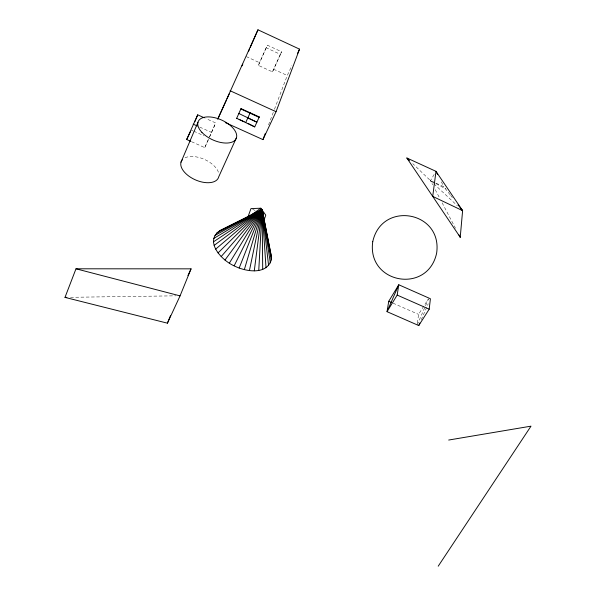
<?xml version="1.0" encoding="UTF-8"?>
<svg xmlns="http://www.w3.org/2000/svg" width="596" height="596" viewBox="0 0 596 596"><rect width="100%" height="100%" fill="white"/><g stroke="black" fill="none" stroke-linecap="round" stroke-linejoin="round"><path stroke-width="0.45" stroke-dasharray="2.98 2.23" d="M417.431 323.129L418.556 314.375L428.405 298.849M268.535 124.884L274.115 110.156M274.451 109.291L287.265 75.498L291.869 65.62M280.463 54.4L281.535 51.74L267.343 45.162L258.366 65.381L272.476 71.892L280.463 54.4L266.211 47.792L267.343 45.162M272.476 71.892L281.535 51.74M191.607 141.721L204.756 147.614L215.692 122.962L205.881 118.529M209.464 137.244L215.692 122.962M417.207 324.88L428.531 298.909M421.29 319.687L428.226 303.774M258.366 65.381L266.211 47.792M204.756 147.614L208.369 139.68M434.156 174.442L430.498 180.655L432.659 184.753M70.529 297.307L175.827 295.825M393.002 303.155L418.556 314.375M252.615 209.33L255.081 210.425M199.794 127.134L211.401 132.364M191.264 130.084L192.97 130.837M193.812 131.224L204.003 135.799M450.084 194.706L443.826 186.734L430.498 180.655L412.76 163.654M246.26 56.583L259.521 62.699M273.571 69.181L287.265 75.498M435.348 183.27L430.498 180.655L433.18 183.151M436.16 183.71L445.86 188.954M433.843 183.777L457.259 205.657M450.658 195.436L452.364 197.611M435.244 189.677L439.55 197.879M442.135 202.804L455.493 228.238M441.345 181.869L443.826 186.734M185.043 157.776A20.301 11.19 23.9 0 1 205.099 159.706A20.301 11.19 23.9 0 1 218.799 173.622"/><path stroke-width="0.89" d="M271.307 259.834L271.359 256.466L262.113 209.591L219.641 230.808C203.802 241.79 222.412 260.817 234.139 265.838C245.269 271.59 266.65 275.404 271.307 259.834L262.113 209.591L219.641 230.808M258.753 270.457L262.113 209.591L216.907 232.857M261.957 211.416L262.113 209.591L252.324 214.851M460.231 237.26L462.615 210.656L435.981 171.335L406.845 157.992L460.231 237.26L458.935 234.802M429.195 309.182L430.416 298.745L398.784 284.769L388.748 301.285L387.035 311.671L418.735 325.55L429.195 309.182L397.174 295.08L398.784 284.769L387.035 311.671L397.174 295.08M254.283 270.837L262.113 209.591L214.925 235.42M249.426 270.547L262.113 209.591L213.785 238.43M244.345 269.601L262.113 209.591L258.18 211.975M225.266 122.567L262.948 139.613L276.052 111.705L299.542 49.148L257.964 29.8L217.726 119.163L226.212 100.56M262.948 139.613L265.25 133.549M64.994 297.389L75.99 268.796L191.055 268.841L180.059 295.884L167.424 323.174L64.994 297.389L66.841 297.359M239.197 268.014L262.113 209.591L213.524 241.782M259.29 116.928L259.111 117.367L240.866 108.964L241.015 108.614L259.29 116.928L254.723 126.888L236.679 118.306M254.723 126.888L248.256 123.551M167.424 323.174L170.568 315.47M245.775 122.433L250.022 113.121M247.832 117.934L256.891 122.195L238.84 113.478M249.985 113.218L250.164 112.778M190.787 141.349L186.675 139.509L197.708 114.842L204.249 117.792M194.847 121.614L197.708 114.842M180.99 162.209L197.969 122.254M418.735 325.55L419.83 323.039M248.458 51.561L249.553 49.051M250.283 47.375L257.964 29.8M236.545 118.626L241.015 108.614M236.575 137.393L218.777 176.707A20.301 11.19 23.9 0 1 194.601 179.508A20.301 11.19 23.9 0 1 182.428 159.654M226.979 98.869L229.296 93.796M242.021 65.888L242.788 64.197M187.941 275.575L191.055 268.841M297.627 53.26L299.542 49.148M186.675 139.509L190.496 131.656M234.139 265.838L262.113 209.591L271.359 256.466M229.356 263.149L262.113 209.591L263.968 220.401L265.764 215.156L260.839 208.213L250.968 208.6L247.817 217.339L260.839 208.213L261.16 210.835M438.209 566.2L531.006 426.162L448.684 440.042M224.983 260.027L262.113 209.591L270.375 262.91M221.168 256.571L262.113 209.591L262.337 211.438M218.032 252.905L262.113 209.591L268.602 265.585M260.802 210.835L262.113 209.591L266.017 267.783M215.67 249.135L262.113 209.591L262.188 211.446M214.158 245.388L262.113 209.591L262.709 269.422M260.631 210.679L262.113 209.591M75.99 268.796L180.059 295.884M388.748 301.285L391.304 302.403M193.164 124.147L197.313 126.017M239.16 119.431L244.122 121.681M230.123 90.748L276.052 111.705M458.056 204.86L462.615 210.656L432.718 196.404L435.981 171.335L437.628 174.576M461.274 209.412L462.615 210.656M406.845 157.992L409.474 160.51M269.578 250.707L270.562 252.898M264.281 222.204L264.587 224.007M264.9 225.81L265.213 227.612M262.56 213.286L262.791 215.134M372.746 241.715C366.711 283.547 427.637 294.625 436.622 253.211C442.828 211.208 381.693 200.301 372.746 241.715M201.895 132.349A20.808 10.855 24.3 0 0 235.308 139.926A20.808 10.855 24.3 0 0 214.5 117.643A20.808 10.855 24.3 0 0 201.895 132.349"/></g></svg>
